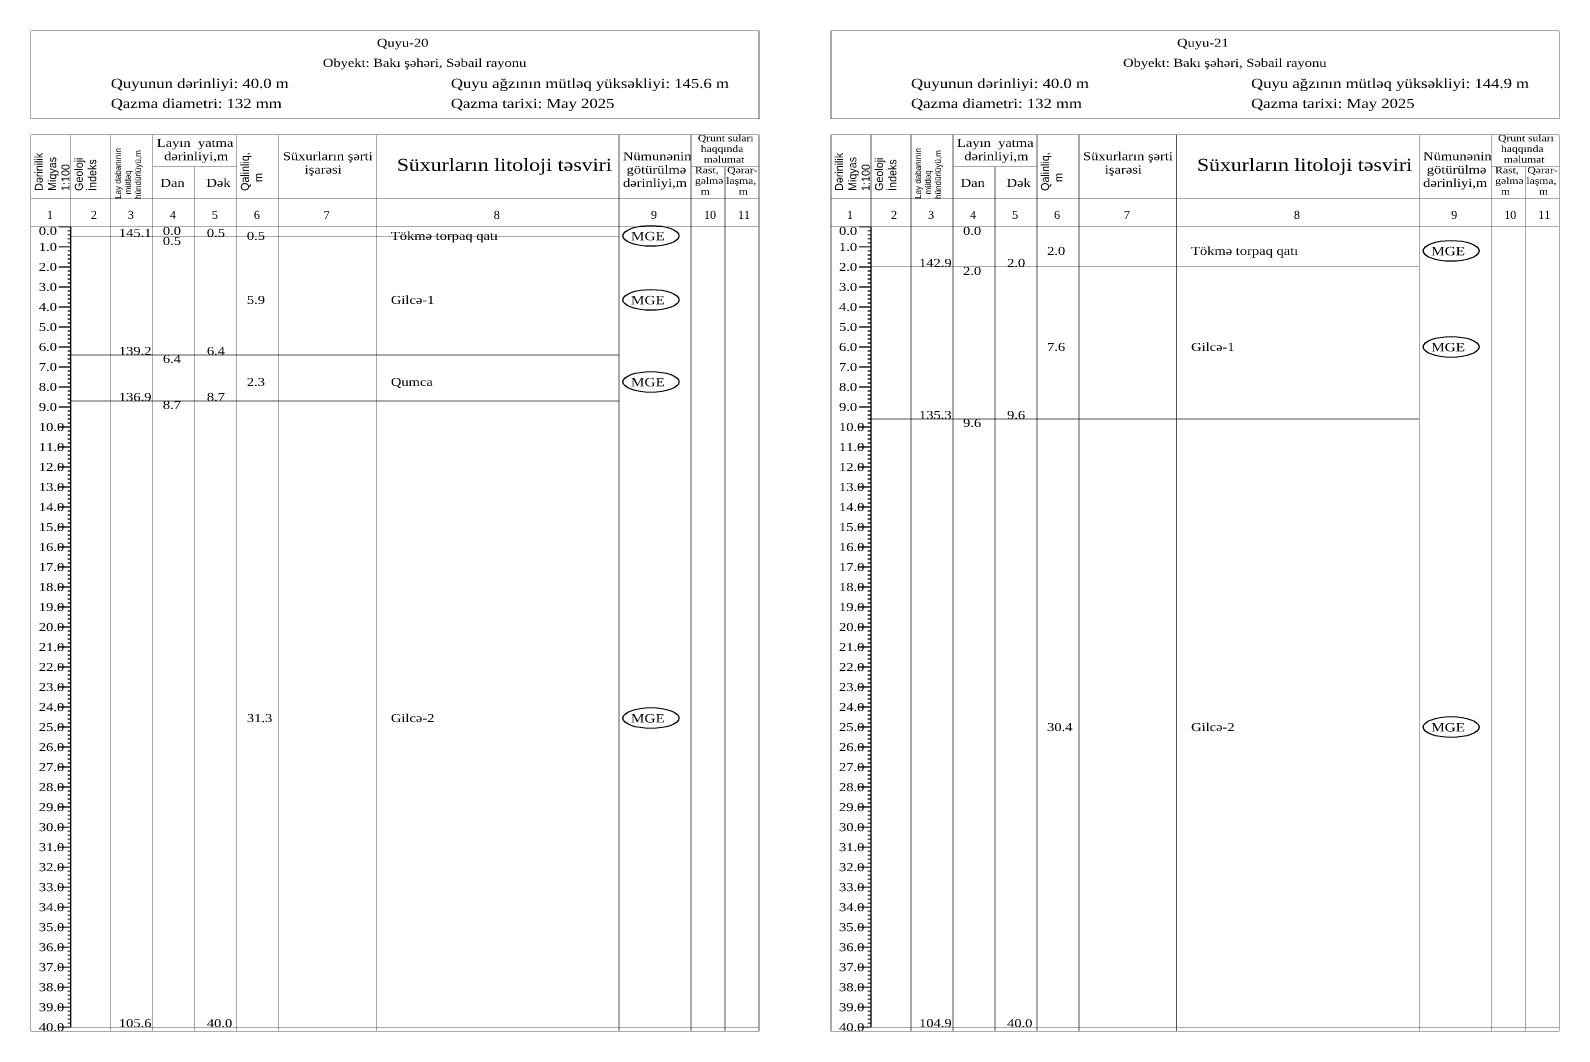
# Model space of a CAD drawing. Header units: metres. Extents: x -10 to 4772, y -44 to 349.
# Drawn here: x 3789.9 to 4172.1, y 98.9 to 349.1 of the extents above; entities that cross this region are included whole.
import ezdxf

# ---------------------------------------------------------------- set-up
doc = ezdxf.new("R2010")
doc.units = ezdxf.units.M
doc.layers.add('Default', color=7, linetype='Continuous')
doc.layers.add('MyLayer', color=7, linetype='Continuous')
doc.styles.add('Times New Roman', font='Times New Roman')
doc.styles.add('Times New Roman_Bold', font='Times New Roman', dxfattribs={"width": 1.2})

msp = doc.modelspace()

# ---------------------------------------------------------------- linework, layer by layer
at = {"color": 7, "lineweight": 30}
for p, q in [((3800, 100), (3800, 300)), ((4000, 100), (4000, 300))]:
    msp.add_line(p, q, dxfattribs=at)
for points in [[(3800, 100), (3800, 300)], [(4000, 100), (4000, 300)]]:
    msp.add_lwpolyline(points, dxfattribs=at)
at = {"color": 5}
for centre in [(3945, 297.75), (4145, 294), (3945, 281.75), (4145, 270), (3945, 261.25), (3945, 177.25), (4145, 175)]:
    msp.add_ellipse(centre, major_axis=(7, 0), ratio=0.371429, dxfattribs=at)
at = {"layer": 'Default'}
for points, const_width in [([(3800, 300), (3800, 323)], 0.12), ([(4000, 300), (4000, 323)], 0.12), ([(3797, 300), (3800, 300)], 0.3), ([(3799.2, 299), (3800, 299)], 0.3), ([(3799.2, 298), (3800, 298)], 0.3), ([(3997, 300), (4000, 300)], 0.3), ([(3999.2, 299), (4000, 299)], 0.3), ([(3999.2, 298), (4000, 298)], 0.3), ([(3797, 295), (3800, 295)], 0.3), ([(3799.2, 297), (3800, 297)], 0.3), ([(3799.2, 296), (3800, 296)], 0.3), ([(3800, 297.5), (3937, 297.5)], 0.12), ([(3997, 295), (4000, 295)], 0.3), ([(3999.2, 297), (4000, 297)], 0.3), ([(3999.2, 296), (4000, 296)], 0.3), ([(3799.2, 294), (3800, 294)], 0.3), ([(3799.2, 293), (3800, 293)], 0.3), ([(3799.2, 292), (3800, 292)], 0.3), ([(3799.2, 291), (3800, 291)], 0.3), ([(3999.2, 294), (4000, 294)], 0.3), ([(3999.2, 293), (4000, 293)], 0.3), ([(3999.2, 292), (4000, 292)], 0.3), ([(3999.2, 291), (4000, 291)], 0.3), ([(3797, 290), (3800, 290)], 0.3), ([(3799.2, 289), (3800, 289)], 0.3), ([(3799.2, 288), (3800, 288)], 0.3), ([(3799.2, 287), (3800, 287)], 0.3), ([(3997, 290), (4000, 290)], 0.3), ([(3999.2, 289), (4000, 289)], 0.3), ([(3999.2, 288), (4000, 288)], 0.3), ([(3999.2, 287), (4000, 287)], 0.3), ([(4000, 290), (4137, 290)], 0.12), ([(3797, 285), (3800, 285)], 0.3), ([(3799.2, 286), (3800, 286)], 0.3), ([(3799.2, 284), (3800, 284)], 0.3), ([(3799.2, 283), (3800, 283)], 0.3), ([(3997, 285), (4000, 285)], 0.3), ([(3999.2, 286), (4000, 286)], 0.3), ([(3999.2, 284), (4000, 284)], 0.3), ([(3999.2, 283), (4000, 283)], 0.3), ([(3797, 280), (3800, 280)], 0.3), ([(3799.2, 282), (3800, 282)], 0.3), ([(3799.2, 281), (3800, 281)], 0.3), ([(3799.2, 279), (3800, 279)], 0.3), ([(3997, 280), (4000, 280)], 0.3), ([(3999.2, 282), (4000, 282)], 0.3), ([(3999.2, 281), (4000, 281)], 0.3), ([(3999.2, 279), (4000, 279)], 0.3), ([(3797, 275), (3800, 275)], 0.3), ([(3799.2, 278), (3800, 278)], 0.3), ([(3799.2, 277), (3800, 277)], 0.3), ([(3799.2, 276), (3800, 276)], 0.3), ([(3997, 275), (4000, 275)], 0.3), ([(3999.2, 278), (4000, 278)], 0.3), ([(3999.2, 277), (4000, 277)], 0.3), ([(3999.2, 276), (4000, 276)], 0.3), ([(3799.2, 274), (3800, 274)], 0.3), ([(3799.2, 273), (3800, 273)], 0.3), ([(3799.2, 272), (3800, 272)], 0.3), ([(3999.2, 274), (4000, 274)], 0.3), ([(3999.2, 273), (4000, 273)], 0.3), ([(3999.2, 272), (4000, 272)], 0.3), ([(3797, 270), (3800, 270)], 0.3), ([(3799.2, 271), (3800, 271)], 0.3), ([(3799.2, 269), (3800, 269)], 0.3), ([(3799.2, 268), (3800, 268)], 0.3), ([(3800, 268), (3937, 268)], 0.12), ([(3997, 270), (4000, 270)], 0.3), ([(3999.2, 271), (4000, 271)], 0.3), ([(3999.2, 269), (4000, 269)], 0.3), ([(3999.2, 268), (4000, 268)], 0.3), ([(3797, 265), (3800, 265)], 0.3), ([(3799.2, 267), (3800, 267)], 0.3), ([(3799.2, 266), (3800, 266)], 0.3), ([(3799.2, 264), (3800, 264)], 0.3), ([(3997, 265), (4000, 265)], 0.3), ([(3999.2, 267), (4000, 267)], 0.3), ([(3999.2, 266), (4000, 266)], 0.3), ([(3999.2, 264), (4000, 264)], 0.3), ([(3797, 260), (3800, 260)], 0.3), ([(3799.2, 263), (3800, 263)], 0.3), ([(3799.2, 262), (3800, 262)], 0.3), ([(3799.2, 261), (3800, 261)], 0.3), ([(3997, 260), (4000, 260)], 0.3), ([(3999.2, 263), (4000, 263)], 0.3), ([(3999.2, 262), (4000, 262)], 0.3), ([(3999.2, 261), (4000, 261)], 0.3), ([(3799.2, 259), (3800, 259)], 0.3), ([(3799.2, 258), (3800, 258)], 0.3), ([(3799.2, 257), (3800, 257)], 0.3), ([(3799.2, 256), (3800, 256)], 0.3), ([(3800, 256.5), (3937, 256.5)], 0.12), ([(3999.2, 259), (4000, 259)], 0.3), ([(3999.2, 258), (4000, 258)], 0.3), ([(3999.2, 257), (4000, 257)], 0.3), ([(3999.2, 256), (4000, 256)], 0.3), ([(3797, 255), (3800, 255)], 0.3), ([(3799.2, 254), (3800, 254)], 0.3), ([(3799.2, 253), (3800, 253)], 0.3), ([(3997, 255), (4000, 255)], 0.3), ([(3999.2, 254), (4000, 254)], 0.3), ([(3999.2, 253), (4000, 253)], 0.3), ([(3797, 250), (3800, 250)], 0.3), ([(3799.2, 252), (3800, 252)], 0.3), ([(3799.2, 251), (3800, 251)], 0.3), ([(3799.2, 249), (3800, 249)], 0.3), ([(3997, 250), (4000, 250)], 0.3), ([(3999.2, 252), (4000, 252)], 0.3), ([(3999.2, 251), (4000, 251)], 0.3), ([(3999.2, 249), (4000, 249)], 0.3), ([(4000, 252), (4137, 252)], 0.12), ([(3797, 245), (3800, 245)], 0.3), ([(3799.2, 248), (3800, 248)], 0.3), ([(3799.2, 247), (3800, 247)], 0.3), ([(3799.2, 246), (3800, 246)], 0.3), ([(3997, 245), (4000, 245)], 0.3), ([(3999.2, 248), (4000, 248)], 0.3), ([(3999.2, 247), (4000, 247)], 0.3), ([(3999.2, 246), (4000, 246)], 0.3), ([(3799.2, 244), (3800, 244)], 0.3), ([(3799.2, 243), (3800, 243)], 0.3), ([(3799.2, 242), (3800, 242)], 0.3), ([(3799.2, 241), (3800, 241)], 0.3), ([(3999.2, 244), (4000, 244)], 0.3), ([(3999.2, 243), (4000, 243)], 0.3), ([(3999.2, 242), (4000, 242)], 0.3), ([(3999.2, 241), (4000, 241)], 0.3), ([(3797, 240), (3800, 240)], 0.3), ([(3799.2, 239), (3800, 239)], 0.3), ([(3799.2, 238), (3800, 238)], 0.3), ([(3799.2, 237), (3800, 237)], 0.3), ([(3997, 240), (4000, 240)], 0.3), ([(3999.2, 239), (4000, 239)], 0.3), ([(3999.2, 238), (4000, 238)], 0.3), ([(3999.2, 237), (4000, 237)], 0.3), ([(3797, 235), (3800, 235)], 0.3), ([(3799.2, 236), (3800, 236)], 0.3), ([(3799.2, 234), (3800, 234)], 0.3), ([(3799.2, 233), (3800, 233)], 0.3), ([(3997, 235), (4000, 235)], 0.3), ([(3999.2, 236), (4000, 236)], 0.3), ([(3999.2, 234), (4000, 234)], 0.3), ([(3999.2, 233), (4000, 233)], 0.3), ([(3797, 230), (3800, 230)], 0.3), ([(3799.2, 232), (3800, 232)], 0.3), ([(3799.2, 231), (3800, 231)], 0.3), ([(3997, 230), (4000, 230)], 0.3), ([(3999.2, 232), (4000, 232)], 0.3), ([(3999.2, 231), (4000, 231)], 0.3), ([(3799.2, 229), (3800, 229)], 0.3), ([(3799.2, 228), (3800, 228)], 0.3), ([(3799.2, 227), (3800, 227)], 0.3), ([(3799.2, 226), (3800, 226)], 0.3), ([(3999.2, 229), (4000, 229)], 0.3), ([(3999.2, 228), (4000, 228)], 0.3), ([(3999.2, 227), (4000, 227)], 0.3), ([(3999.2, 226), (4000, 226)], 0.3), ([(3797, 225), (3800, 225)], 0.3), ([(3799.2, 224), (3800, 224)], 0.3), ([(3799.2, 223), (3800, 223)], 0.3), ([(3799.2, 222), (3800, 222)], 0.3), ([(3997, 225), (4000, 225)], 0.3), ([(3999.2, 224), (4000, 224)], 0.3), ([(3999.2, 223), (4000, 223)], 0.3), ([(3999.2, 222), (4000, 222)], 0.3), ([(3797, 220), (3800, 220)], 0.3), ([(3799.2, 221), (3800, 221)], 0.3), ([(3799.2, 219), (3800, 219)], 0.3), ([(3799.2, 218), (3800, 218)], 0.3), ([(3997, 220), (4000, 220)], 0.3), ([(3999.2, 221), (4000, 221)], 0.3), ([(3999.2, 219), (4000, 219)], 0.3), ([(3999.2, 218), (4000, 218)], 0.3), ([(3797, 215), (3800, 215)], 0.3), ([(3799.2, 217), (3800, 217)], 0.3), ([(3799.2, 216), (3800, 216)], 0.3), ([(3799.2, 214), (3800, 214)], 0.3), ([(3997, 215), (4000, 215)], 0.3), ([(3999.2, 217), (4000, 217)], 0.3), ([(3999.2, 216), (4000, 216)], 0.3), ([(3999.2, 214), (4000, 214)], 0.3), ([(3799.2, 213), (3800, 213)], 0.3), ([(3799.2, 212), (3800, 212)], 0.3), ([(3799.2, 211), (3800, 211)], 0.3), ([(3999.2, 213), (4000, 213)], 0.3), ([(3999.2, 212), (4000, 212)], 0.3), ([(3999.2, 211), (4000, 211)], 0.3), ([(3797, 210), (3800, 210)], 0.3), ([(3799.2, 209), (3800, 209)], 0.3), ([(3799.2, 208), (3800, 208)], 0.3), ([(3799.2, 207), (3800, 207)], 0.3), ([(3997, 210), (4000, 210)], 0.3), ([(3999.2, 209), (4000, 209)], 0.3), ([(3999.2, 208), (4000, 208)], 0.3), ([(3999.2, 207), (4000, 207)], 0.3), ([(3797, 205), (3800, 205)], 0.3), ([(3799.2, 206), (3800, 206)], 0.3), ([(3799.2, 204), (3800, 204)], 0.3), ([(3799.2, 203), (3800, 203)], 0.3), ([(3997, 205), (4000, 205)], 0.3), ([(3999.2, 206), (4000, 206)], 0.3), ([(3999.2, 204), (4000, 204)], 0.3), ([(3999.2, 203), (4000, 203)], 0.3), ([(3797, 200), (3800, 200)], 0.3), ([(3799.2, 202), (3800, 202)], 0.3), ([(3799.2, 201), (3800, 201)], 0.3), ([(3799.2, 199), (3800, 199)], 0.3), ([(3997, 200), (4000, 200)], 0.3), ([(3999.2, 202), (4000, 202)], 0.3), ([(3999.2, 201), (4000, 201)], 0.3), ([(3999.2, 199), (4000, 199)], 0.3), ([(3797, 195), (3800, 195)], 0.3), ([(3799.2, 198), (3800, 198)], 0.3), ([(3799.2, 197), (3800, 197)], 0.3), ([(3799.2, 196), (3800, 196)], 0.3), ([(3997, 195), (4000, 195)], 0.3), ([(3999.2, 198), (4000, 198)], 0.3), ([(3999.2, 197), (4000, 197)], 0.3), ([(3999.2, 196), (4000, 196)], 0.3), ([(3799.2, 194), (3800, 194)], 0.3), ([(3799.2, 193), (3800, 193)], 0.3), ([(3799.2, 192), (3800, 192)], 0.3), ([(3799.2, 191), (3800, 191)], 0.3), ([(3999.2, 194), (4000, 194)], 0.3), ([(3999.2, 193), (4000, 193)], 0.3), ([(3999.2, 192), (4000, 192)], 0.3), ([(3999.2, 191), (4000, 191)], 0.3), ([(3797, 190), (3800, 190)], 0.3), ([(3799.2, 189), (3800, 189)], 0.3), ([(3799.2, 188), (3800, 188)], 0.3), ([(3997, 190), (4000, 190)], 0.3), ([(3999.2, 189), (4000, 189)], 0.3), ([(3999.2, 188), (4000, 188)], 0.3), ([(3797, 185), (3800, 185)], 0.3), ([(3799.2, 187), (3800, 187)], 0.3), ([(3799.2, 186), (3800, 186)], 0.3), ([(3799.2, 184), (3800, 184)], 0.3), ([(3997, 185), (4000, 185)], 0.3), ([(3999.2, 187), (4000, 187)], 0.3), ([(3999.2, 186), (4000, 186)], 0.3), ([(3999.2, 184), (4000, 184)], 0.3), ([(3797, 180), (3800, 180)], 0.3), ([(3799.2, 183), (3800, 183)], 0.3), ([(3799.2, 182), (3800, 182)], 0.3), ([(3799.2, 181), (3800, 181)], 0.3), ([(3997, 180), (4000, 180)], 0.3), ([(3999.2, 183), (4000, 183)], 0.3), ([(3999.2, 182), (4000, 182)], 0.3), ([(3999.2, 181), (4000, 181)], 0.3), ([(3799.2, 179), (3800, 179)], 0.3), ([(3799.2, 178), (3800, 178)], 0.3), ([(3799.2, 177), (3800, 177)], 0.3), ([(3799.2, 176), (3800, 176)], 0.3), ([(3999.2, 179), (4000, 179)], 0.3), ([(3999.2, 178), (4000, 178)], 0.3), ([(3999.2, 177), (4000, 177)], 0.3), ([(3999.2, 176), (4000, 176)], 0.3), ([(3797, 175), (3800, 175)], 0.3), ([(3799.2, 174), (3800, 174)], 0.3), ([(3799.2, 173), (3800, 173)], 0.3), ([(3799.2, 172), (3800, 172)], 0.3), ([(3997, 175), (4000, 175)], 0.3), ([(3999.2, 174), (4000, 174)], 0.3), ([(3999.2, 173), (4000, 173)], 0.3), ([(3999.2, 172), (4000, 172)], 0.3), ([(3797, 170), (3800, 170)], 0.3), ([(3799.2, 171), (3800, 171)], 0.3), ([(3799.2, 169), (3800, 169)], 0.3), ([(3799.2, 168), (3800, 168)], 0.3), ([(3997, 170), (4000, 170)], 0.3), ([(3999.2, 171), (4000, 171)], 0.3), ([(3999.2, 169), (4000, 169)], 0.3), ([(3999.2, 168), (4000, 168)], 0.3), ([(3797, 165), (3800, 165)], 0.3), ([(3799.2, 167), (3800, 167)], 0.3), ([(3799.2, 166), (3800, 166)], 0.3), ([(3997, 165), (4000, 165)], 0.3), ([(3999.2, 167), (4000, 167)], 0.3), ([(3999.2, 166), (4000, 166)], 0.3), ([(3799.2, 164), (3800, 164)], 0.3), ([(3799.2, 163), (3800, 163)], 0.3), ([(3799.2, 162), (3800, 162)], 0.3), ([(3799.2, 161), (3800, 161)], 0.3), ([(3999.2, 164), (4000, 164)], 0.3), ([(3999.2, 163), (4000, 163)], 0.3), ([(3999.2, 162), (4000, 162)], 0.3), ([(3999.2, 161), (4000, 161)], 0.3), ([(3797, 160), (3800, 160)], 0.3), ([(3799.2, 159), (3800, 159)], 0.3), ([(3799.2, 158), (3800, 158)], 0.3), ([(3799.2, 157), (3800, 157)], 0.3), ([(3997, 160), (4000, 160)], 0.3), ([(3999.2, 159), (4000, 159)], 0.3), ([(3999.2, 158), (4000, 158)], 0.3), ([(3999.2, 157), (4000, 157)], 0.3), ([(3797, 155), (3800, 155)], 0.3), ([(3799.2, 156), (3800, 156)], 0.3), ([(3799.2, 154), (3800, 154)], 0.3), ([(3799.2, 153), (3800, 153)], 0.3), ([(3997, 155), (4000, 155)], 0.3), ([(3999.2, 156), (4000, 156)], 0.3), ([(3999.2, 154), (4000, 154)], 0.3), ([(3999.2, 153), (4000, 153)], 0.3), ([(3797, 150), (3800, 150)], 0.3), ([(3799.2, 152), (3800, 152)], 0.3), ([(3799.2, 151), (3800, 151)], 0.3), ([(3799.2, 149), (3800, 149)], 0.3), ([(3997, 150), (4000, 150)], 0.3), ([(3999.2, 152), (4000, 152)], 0.3), ([(3999.2, 151), (4000, 151)], 0.3), ([(3999.2, 149), (4000, 149)], 0.3), ([(3799.2, 148), (3800, 148)], 0.3), ([(3799.2, 147), (3800, 147)], 0.3), ([(3799.2, 146), (3800, 146)], 0.3), ([(3999.2, 148), (4000, 148)], 0.3), ([(3999.2, 147), (4000, 147)], 0.3), ([(3999.2, 146), (4000, 146)], 0.3), ([(3797, 145), (3800, 145)], 0.3), ([(3799.2, 144), (3800, 144)], 0.3), ([(3799.2, 143), (3800, 143)], 0.3), ([(3799.2, 142), (3800, 142)], 0.3), ([(3997, 145), (4000, 145)], 0.3), ([(3999.2, 144), (4000, 144)], 0.3), ([(3999.2, 143), (4000, 143)], 0.3), ([(3999.2, 142), (4000, 142)], 0.3), ([(3797, 140), (3800, 140)], 0.3), ([(3799.2, 141), (3800, 141)], 0.3), ([(3799.2, 139), (3800, 139)], 0.3), ([(3799.2, 138), (3800, 138)], 0.3), ([(3997, 140), (4000, 140)], 0.3), ([(3999.2, 141), (4000, 141)], 0.3), ([(3999.2, 139), (4000, 139)], 0.3), ([(3999.2, 138), (4000, 138)], 0.3), ([(3797, 135), (3800, 135)], 0.3), ([(3799.2, 137), (3800, 137)], 0.3), ([(3799.2, 136), (3800, 136)], 0.3), ([(3799.2, 134), (3800, 134)], 0.3), ([(3997, 135), (4000, 135)], 0.3), ([(3999.2, 137), (4000, 137)], 0.3), ([(3999.2, 136), (4000, 136)], 0.3), ([(3999.2, 134), (4000, 134)], 0.3), ([(3797, 130), (3800, 130)], 0.3), ([(3799.2, 133), (3800, 133)], 0.3), ([(3799.2, 132), (3800, 132)], 0.3), ([(3799.2, 131), (3800, 131)], 0.3), ([(3997, 130), (4000, 130)], 0.3), ([(3999.2, 133), (4000, 133)], 0.3), ([(3999.2, 132), (4000, 132)], 0.3), ([(3999.2, 131), (4000, 131)], 0.3), ([(3799.2, 129), (3800, 129)], 0.3), ([(3799.2, 128), (3800, 128)], 0.3), ([(3799.2, 127), (3800, 127)], 0.3), ([(3799.2, 126), (3800, 126)], 0.3), ([(3999.2, 129), (4000, 129)], 0.3), ([(3999.2, 128), (4000, 128)], 0.3), ([(3999.2, 127), (4000, 127)], 0.3), ([(3999.2, 126), (4000, 126)], 0.3), ([(3797, 125), (3800, 125)], 0.3), ([(3799.2, 124), (3800, 124)], 0.3), ([(3799.2, 123), (3800, 123)], 0.3), ([(3997, 125), (4000, 125)], 0.3), ([(3999.2, 124), (4000, 124)], 0.3), ([(3999.2, 123), (4000, 123)], 0.3), ([(3797, 120), (3800, 120)], 0.3), ([(3799.2, 122), (3800, 122)], 0.3), ([(3799.2, 121), (3800, 121)], 0.3), ([(3799.2, 119), (3800, 119)], 0.3), ([(3997, 120), (4000, 120)], 0.3), ([(3999.2, 122), (4000, 122)], 0.3), ([(3999.2, 121), (4000, 121)], 0.3), ([(3999.2, 119), (4000, 119)], 0.3), ([(3797, 115), (3800, 115)], 0.3), ([(3799.2, 118), (3800, 118)], 0.3), ([(3799.2, 117), (3800, 117)], 0.3), ([(3799.2, 116), (3800, 116)], 0.3), ([(3997, 115), (4000, 115)], 0.3), ([(3999.2, 118), (4000, 118)], 0.3), ([(3999.2, 117), (4000, 117)], 0.3), ([(3999.2, 116), (4000, 116)], 0.3), ([(3799.2, 114), (3800, 114)], 0.3), ([(3799.2, 113), (3800, 113)], 0.3), ([(3799.2, 112), (3800, 112)], 0.3), ([(3799.2, 111), (3800, 111)], 0.3), ([(3999.2, 114), (4000, 114)], 0.3), ([(3999.2, 113), (4000, 113)], 0.3), ([(3999.2, 112), (4000, 112)], 0.3), ([(3999.2, 111), (4000, 111)], 0.3), ([(3797, 110), (3800, 110)], 0.3), ([(3799.2, 109), (3800, 109)], 0.3), ([(3799.2, 108), (3800, 108)], 0.3), ([(3799.2, 107), (3800, 107)], 0.3), ([(3997, 110), (4000, 110)], 0.3), ([(3999.2, 109), (4000, 109)], 0.3), ([(3999.2, 108), (4000, 108)], 0.3), ([(3999.2, 107), (4000, 107)], 0.3), ([(3797, 105), (3800, 105)], 0.3), ([(3799.2, 106), (3800, 106)], 0.3), ([(3799.2, 104), (3800, 104)], 0.3), ([(3997, 105), (4000, 105)], 0.3), ([(3999.2, 106), (4000, 106)], 0.3), ([(3999.2, 104), (4000, 104)], 0.3), ([(3797, 100), (3800, 100)], 0.3), ([(3799.2, 103), (3800, 103)], 0.3), ([(3799.2, 102), (3800, 102)], 0.3), ([(3799.2, 101), (3800, 101)], 0.3), ([(3997, 100), (4000, 100)], 0.3), ([(3999.2, 103), (4000, 103)], 0.3), ([(3999.2, 102), (4000, 102)], 0.3), ([(3999.2, 101), (4000, 101)], 0.3)]:
    msp.add_lwpolyline(points, dxfattribs=dict(at, const_width=const_width))
at = {"layer": 'MyLayer', "const_width": 0.12}
for points in [[(3790, 349), (3972, 349)], [(3790, 327), (3790, 349)], [(3972, 327), (3972, 349)], [(3990, 349), (4172, 349)], [(3990, 327), (3990, 349)], [(4172, 327), (4172, 349)], [(3790, 327), (3972, 327)], [(3990, 327), (4172, 327)], [(3790, 323), (3972, 323)], [(3790, 99), (3790, 323)], [(3810, 99), (3810, 323)], [(3820.5, 99), (3820.5, 323)], [(3841.5, 99), (3841.5, 323)], [(3852, 99), (3852, 323)], [(3876.4, 99), (3876.4, 323)], [(3937, 99), (3937, 323)], [(3955, 99), (3955, 323)], [(3972, 100), (3972, 323)], [(3972, 99), (3972, 323)], [(3990, 323), (4172, 323)], [(3990, 99), (3990, 323)], [(4010, 99), (4010, 323)], [(4020.5, 99), (4020.5, 323)], [(4041.5, 99), (4041.5, 323)], [(4052, 99), (4052, 323)], [(4076.4, 99), (4076.4, 323)], [(4137, 99), (4137, 323)], [(4155, 99), (4155, 323)], [(4172, 100), (4172, 323)], [(4172, 99), (4172, 323)], [(3820.5, 315), (3841.5, 315)], [(3831, 99), (3831, 315)], [(3955, 315), (3972, 315)], [(3963.5, 99), (3963.5, 315)], [(4020.5, 315), (4041.5, 315)], [(4031, 99), (4031, 315)], [(4155, 315), (4172, 315)], [(4163.5, 99), (4163.5, 315)], [(3790, 307), (3972, 307)], [(3990, 307), (4172, 307)], [(3790, 300), (3972, 300)], [(3990, 300), (4172, 300)], [(3800, 100), (3972, 100)], [(4000, 100), (4172, 100)], [(3790, 99), (3972, 99)], [(3990, 99), (4172, 99)]]:
    msp.add_lwpolyline(points, dxfattribs=at)

# ---------------------------------------------------------------- texts
at = {"color": 7, "attachment_point": 1}
for s, insert, char_height, style in [('Quyu-20', (3876.5, 347), 2, 'Times New Roman_Bold'), ('Quyu-21', (4076.5, 347), 2, 'Times New Roman_Bold'), ('Obyekt: Bakı şəhəri, Səbail rayonu', (3863, 342), 2, 'Times New Roman_Bold'), ('Obyekt: Bakı şəhəri, Səbail rayonu', (4063, 342), 2, 'Times New Roman_Bold'), ('Quyunun dərinliyi: 40.0 m', (3810, 337), 2.3, 'Times New Roman_Bold'), ('Quyu ağzının mütləq yüksəkliyi: 145.6 m', (3895, 337), 2.3, 'Times New Roman_Bold'), ('Quyunun dərinliyi: 40.0 m', (4010, 337), 2.3, 'Times New Roman_Bold'), ('Quyu ağzının mütləq yüksəkliyi: 144.9 m', (4095, 337), 2.3, 'Times New Roman_Bold'), ('Qazma diametri: 132 mm', (3810, 332), 2.3, 'Times New Roman_Bold'), ('Qazma tarixi: May 2025 ', (3895, 332), 2.3, 'Times New Roman_Bold'), ('Qazma diametri: 132 mm', (4010, 332), 2.3, 'Times New Roman_Bold'), ('Qazma tarixi: May 2025 ', (4095, 332), 2.3, 'Times New Roman_Bold'), ('Layın  yatma\\P  dərinliyi,m \\P \\P Dan      Dək', (3821.5, 322), 2, 'Times New Roman_Bold'), (' Qrunt suları\\P  haqqında\\P   məlumat\\PRast,   Qərar-\\Pgəlmə laşma,\\P  m          m ', (3956, 323), 1.6, 'Times New Roman_Bold'), ('Layın  yatma\\P  dərinliyi,m \\P \\P Dan      Dək', (4021.5, 322), 2, 'Times New Roman_Bold'), (' Qrunt suları\\P  haqqında\\P   məlumat\\PRast,   Qərar-\\Pgəlmə laşma,\\P  m          m ', (4156, 323), 1.6, 'Times New Roman_Bold'), ('\\PSüxurların şərti\\P      işarəsi', (3853, 322), 2, 'Times New Roman_Bold'), ('\\P   Süxurların litoloji təsviri', (3877.4, 322), 3, 'Times New Roman_Bold'), ('\\PNümunənin\\P götürülmə\\Pdərinliyi,m', (3938, 322), 2, 'Times New Roman_Bold'), ('\\PSüxurların şərti\\P      işarəsi', (4053, 322), 2, 'Times New Roman_Bold'), ('\\P   Süxurların litoloji təsviri', (4077.4, 322), 3, 'Times New Roman_Bold'), ('\\PNümunənin\\P götürülmə\\Pdərinliyi,m', (4138, 322), 2, 'Times New Roman_Bold'), ('1', (3794, 304), 2, 'Times New Roman'), ('2', (3805, 304), 2, 'Times New Roman'), ('3', (3814.25, 304), 2, 'Times New Roman'), ('4', (3824.75, 304), 2, 'Times New Roman'), ('5', (3835.25, 304), 2, 'Times New Roman'), ('6', (3845.75, 304), 2, 'Times New Roman'), ('7', (3863.2, 304), 2, 'Times New Roman'), ('8', (3905.7, 304), 2, 'Times New Roman'), ('9', (3945, 304), 2, 'Times New Roman'), ('10', (3958.25, 304), 2, 'Times New Roman'), ('11', (3966.75, 304), 2, 'Times New Roman'), ('1', (3994, 304), 2, 'Times New Roman'), ('2', (4005, 304), 2, 'Times New Roman'), ('3', (4014.25, 304), 2, 'Times New Roman'), ('4', (4024.75, 304), 2, 'Times New Roman'), ('5', (4035.25, 304), 2, 'Times New Roman'), ('6', (4045.75, 304), 2, 'Times New Roman'), ('7', (4063.2, 304), 2, 'Times New Roman'), ('8', (4105.7, 304), 2, 'Times New Roman'), ('9', (4145, 304), 2, 'Times New Roman'), ('10', (4158.25, 304), 2, 'Times New Roman'), ('11', (4166.75, 304), 2, 'Times New Roman'), ('0.0', (3792, 300), 2, 'Times New Roman_Bold'), ('145.1', (3812, 299.5), 2, 'Times New Roman_Bold'), ('0.0', (3823, 300), 2, 'Times New Roman_Bold'), ('0.5', (3834, 299.5), 2, 'Times New Roman_Bold'), ('0.5', (3844, 298.75), 2, 'Times New Roman_Bold'), ('Tökmə torpaq qatı', (3880, 298.75), 2, 'Times New Roman_Bold'), ('0.0', (3992, 300), 2, 'Times New Roman_Bold'), ('0.0', (4023, 300), 2, 'Times New Roman_Bold'), ('1.0', (3792, 296), 2, 'Times New Roman_Bold'), ('0.5', (3823, 297.5), 2, 'Times New Roman_Bold'), ('0.5', (3823, 297.5), 2, 'Times New Roman_Bold'), ('1.0', (3992, 296), 2, 'Times New Roman_Bold'), ('2.0', (4044, 295), 2, 'Times New Roman_Bold'), ('Tökmə torpaq qatı', (4080, 295), 2, 'Times New Roman_Bold'), ('2.0', (3792, 291), 2, 'Times New Roman_Bold'), ('2.0', (3992, 291), 2, 'Times New Roman_Bold'), ('142.9', (4012, 292), 2, 'Times New Roman_Bold'), ('2.0', (4034, 292), 2, 'Times New Roman_Bold'), ('2.0', (4023, 290), 2, 'Times New Roman_Bold'), ('2.0', (4023, 290), 2, 'Times New Roman_Bold'), ('3.0', (3792, 286), 2, 'Times New Roman_Bold'), ('5.9', (3844, 282.75), 2, 'Times New Roman_Bold'), ('Gilcə-1', (3880, 282.75), 2, 'Times New Roman_Bold'), ('3.0', (3992, 286), 2, 'Times New Roman_Bold'), ('4.0', (3792, 281), 2, 'Times New Roman_Bold'), ('4.0', (3992, 281), 2, 'Times New Roman_Bold'), ('5.0', (3792, 276), 2, 'Times New Roman_Bold'), ('5.0', (3992, 276), 2, 'Times New Roman_Bold'), ('6.0', (3792, 271), 2, 'Times New Roman_Bold'), ('139.2', (3812, 270), 2, 'Times New Roman_Bold'), ('6.4', (3823, 268), 2, 'Times New Roman_Bold'), ('6.4', (3823, 268), 2, 'Times New Roman_Bold'), ('6.4', (3834, 270), 2, 'Times New Roman_Bold'), ('6.0', (3992, 271), 2, 'Times New Roman_Bold'), ('7.6', (4044, 271), 2, 'Times New Roman_Bold'), ('Gilcə-1', (4080, 271), 2, 'Times New Roman_Bold'), ('7.0', (3792, 266), 2, 'Times New Roman_Bold'), ('7.0', (3992, 266), 2, 'Times New Roman_Bold'), ('8.0', (3792, 261), 2, 'Times New Roman_Bold'), ('2.3', (3844, 262.25), 2, 'Times New Roman_Bold'), ('Qumca', (3880, 262.25), 2, 'Times New Roman_Bold'), ('8.0', (3992, 261), 2, 'Times New Roman_Bold'), ('9.0', (3792, 256), 2, 'Times New Roman_Bold'), ('136.9', (3812, 258.5), 2, 'Times New Roman_Bold'), ('8.7', (3823, 256.5), 2, 'Times New Roman_Bold'), ('8.7', (3823, 256.5), 2, 'Times New Roman_Bold'), ('8.7', (3834, 258.5), 2, 'Times New Roman_Bold'), ('9.0', (3992, 256), 2, 'Times New Roman_Bold'), ('135.3', (4012, 254), 2, 'Times New Roman_Bold'), ('9.6', (4034, 254), 2, 'Times New Roman_Bold'), ('10.0', (3792, 251), 2, 'Times New Roman_Bold'), ('10.0', (3992, 251), 2, 'Times New Roman_Bold'), ('9.6', (4023, 252), 2, 'Times New Roman_Bold'), ('9.6', (4023, 252), 2, 'Times New Roman_Bold'), ('11.0', (3792, 246), 2, 'Times New Roman_Bold'), ('11.0', (3992, 246), 2, 'Times New Roman_Bold'), ('12.0', (3792, 241), 2, 'Times New Roman_Bold'), ('12.0', (3992, 241), 2, 'Times New Roman_Bold'), ('13.0', (3792, 236), 2, 'Times New Roman_Bold'), ('13.0', (3992, 236), 2, 'Times New Roman_Bold'), ('14.0', (3792, 231), 2, 'Times New Roman_Bold'), ('14.0', (3992, 231), 2, 'Times New Roman_Bold'), ('15.0', (3792, 226), 2, 'Times New Roman_Bold'), ('15.0', (3992, 226), 2, 'Times New Roman_Bold'), ('16.0', (3792, 221), 2, 'Times New Roman_Bold'), ('16.0', (3992, 221), 2, 'Times New Roman_Bold'), ('17.0', (3792, 216), 2, 'Times New Roman_Bold'), ('17.0', (3992, 216), 2, 'Times New Roman_Bold'), ('18.0', (3792, 211), 2, 'Times New Roman_Bold'), ('18.0', (3992, 211), 2, 'Times New Roman_Bold'), ('19.0', (3792, 206), 2, 'Times New Roman_Bold'), ('19.0', (3992, 206), 2, 'Times New Roman_Bold'), ('20.0', (3792, 201), 2, 'Times New Roman_Bold'), ('20.0', (3992, 201), 2, 'Times New Roman_Bold'), ('21.0', (3792, 196), 2, 'Times New Roman_Bold'), ('21.0', (3992, 196), 2, 'Times New Roman_Bold'), ('22.0', (3792, 191), 2, 'Times New Roman_Bold'), ('22.0', (3992, 191), 2, 'Times New Roman_Bold'), ('23.0', (3792, 186), 2, 'Times New Roman_Bold'), ('23.0', (3992, 186), 2, 'Times New Roman_Bold'), ('24.0', (3792, 181), 2, 'Times New Roman_Bold'), ('24.0', (3992, 181), 2, 'Times New Roman_Bold'), ('25.0', (3792, 176), 2, 'Times New Roman_Bold'), ('31.3', (3844, 178.25), 2, 'Times New Roman_Bold'), ('Gilcə-2', (3880, 178.25), 2, 'Times New Roman_Bold'), ('25.0', (3992, 176), 2, 'Times New Roman_Bold'), ('30.4', (4044, 176), 2, 'Times New Roman_Bold'), ('Gilcə-2', (4080, 176), 2, 'Times New Roman_Bold'), ('26.0', (3792, 171), 2, 'Times New Roman_Bold'), ('26.0', (3992, 171), 2, 'Times New Roman_Bold'), ('27.0', (3792, 166), 2, 'Times New Roman_Bold'), ('27.0', (3992, 166), 2, 'Times New Roman_Bold'), ('28.0', (3792, 161), 2, 'Times New Roman_Bold'), ('28.0', (3992, 161), 2, 'Times New Roman_Bold'), ('29.0', (3792, 156), 2, 'Times New Roman_Bold'), ('29.0', (3992, 156), 2, 'Times New Roman_Bold'), ('30.0', (3792, 151), 2, 'Times New Roman_Bold'), ('30.0', (3992, 151), 2, 'Times New Roman_Bold'), ('31.0', (3792, 146), 2, 'Times New Roman_Bold'), ('31.0', (3992, 146), 2, 'Times New Roman_Bold'), ('32.0', (3792, 141), 2, 'Times New Roman_Bold'), ('32.0', (3992, 141), 2, 'Times New Roman_Bold'), ('33.0', (3792, 136), 2, 'Times New Roman_Bold'), ('33.0', (3992, 136), 2, 'Times New Roman_Bold'), ('34.0', (3792, 131), 2, 'Times New Roman_Bold'), ('34.0', (3992, 131), 2, 'Times New Roman_Bold'), ('35.0', (3792, 126), 2, 'Times New Roman_Bold'), ('35.0', (3992, 126), 2, 'Times New Roman_Bold'), ('36.0', (3792, 121), 2, 'Times New Roman_Bold'), ('36.0', (3992, 121), 2, 'Times New Roman_Bold'), ('37.0', (3792, 116), 2, 'Times New Roman_Bold'), ('37.0', (3992, 116), 2, 'Times New Roman_Bold'), ('38.0', (3792, 111), 2, 'Times New Roman_Bold'), ('38.0', (3992, 111), 2, 'Times New Roman_Bold'), ('39.0', (3792, 106), 2, 'Times New Roman_Bold'), ('39.0', (3992, 106), 2, 'Times New Roman_Bold'), ('40.0', (3792, 101), 2, 'Times New Roman_Bold'), ('105.6', (3812, 102), 2, 'Times New Roman_Bold'), ('40.0', (3834, 102), 2, 'Times New Roman_Bold'), ('40.0', (3992, 101), 2, 'Times New Roman_Bold'), ('104.9', (4012, 102), 2, 'Times New Roman_Bold'), ('40.0', (4034, 102), 2, 'Times New Roman_Bold')]:
    msp.add_mtext(s, dxfattribs=dict(at, insert=insert, char_height=char_height, style=style))
at = {"attachment_point": 1, "rotation": 90}
for s, insert, char_height in [('Dərinilik\\PMiqyas\\P1:100', (3791, 309), 2), ('Lay dabanının\\P  mütləq\\Phündürlüyü,m', (3811, 307), 1.5), ('Qalinliq,\\P   m', (3842.5, 309), 2), ('Dərinilik\\PMiqyas\\P1:100', (3991, 309), 2), ('Lay dabanının\\P  mütləq\\Phündürlüyü,m', (4011, 307), 1.5), ('Qalinliq,\\P   m', (4042.5, 309), 2), ('Geoloji\\Pİndeks', (3801, 309), 2), ('Geoloji\\Pİndeks', (4001, 309), 2)]:
    msp.add_mtext(s, dxfattribs=dict(at, insert=insert, char_height=char_height))
at = {"color": 5, "char_height": 2.1, "attachment_point": 1, "style": 'Times New Roman_Bold'}
for insert in [(3940, 298.75), (4140, 295), (3940, 282.75), (4140, 271), (3940, 262.25), (3940, 178.25), (4140, 176)]:
    msp.add_mtext('MGE', dxfattribs=dict(at, insert=insert))

doc.saveas('drawing.dxf')
